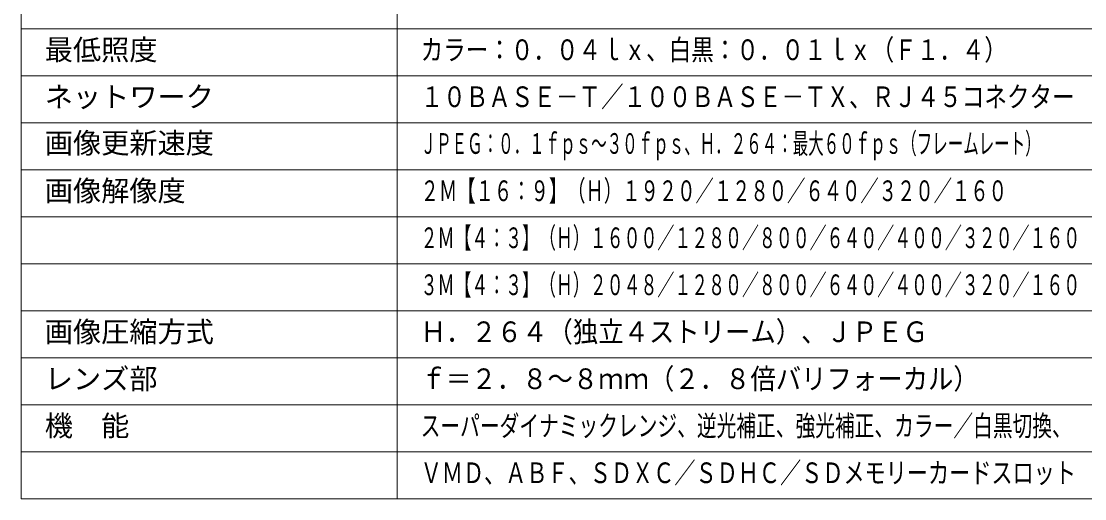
# Model space of a CAD drawing. Units: millimetres, scale not verified. Extents: x -63 to 108, y -57 to 175.
# Drawn here: x -63.1 to 50, y -56.5 to -5.7 of the extents above; entities that cross this region are included whole.
import ezdxf
from ezdxf.enums import TextEntityAlignment as Align

# ---------------------------------------------------------------- set-up
doc = ezdxf.new("R2010")
doc.units = ezdxf.units.MM
doc.header["$LTSCALE"] = 0.125
doc.layers.add('0-1_MOJI1', color=7, linetype='Continuous')
doc.layers.add('0-2_WAKU', color=1, linetype='Continuous', lineweight=18)
doc.styles.add('ＭＳ ゴシック', font='')
doc.styles.get('ＭＳ ゴシック').set_extended_font_data('MS Gothic')

msp = doc.modelspace()

# ---------------------------------------------------------------- linework, layer by layer
at = {"layer": '0-2_WAKU', "color": 4}
for p, q in [((-63.1472, 3.4954), (-63.1472, -56.5046)), ((-23.1472, 3.4954), (-23.1472, -56.5046)), ((61.8528, -56.5046), (-63.1472, -56.5046))]:
    msp.add_line(p, q, dxfattribs=at)
at = {"layer": '0-2_WAKU'}
for p, q in [((-63.1472, -6.5046), (61.8528, -6.5046)), ((-63.1472, -11.5046), (61.8528, -11.5046)), ((-63.1472, -16.5046), (61.8528, -16.5046)), ((-63.1472, -21.5046), (61.8528, -21.5046)), ((-63.1472, -26.5046), (61.8528, -26.5046)), ((-63.1472, -31.5046), (61.8528, -31.5046)), ((61.8528, -36.5046), (-63.1472, -36.5046)), ((61.8528, -41.5046), (-63.1472, -41.5046)), ((61.8528, -46.5046), (-63.1472, -46.5046)), ((61.8528, -51.5046), (-63.1472, -51.5046))]:
    msp.add_line(p, q, dxfattribs=at)

# ---------------------------------------------------------------- texts
at = {"layer": '0-1_MOJI1', "style": 'ＭＳ ゴシック'}
for s, p in [('最低照度', (-60.6472, -10.5046)), ('ネットワーク', (-60.6472, -15.5046)), ('画像更新速度', (-60.6472, -20.4301)), ('画像解像度', (-60.6472, -25.5046)), ('画像圧縮方式', (-60.6472, -40.5046)), ('レンズ部', (-60.6472, -45.5046)), ('機\u3000能', (-60.6472, -50.5046))]:
    msp.add_text(s, height=2.199, dxfattribs=at).set_placement(p, align=Align.BOTTOM_LEFT)
for s, width, p in [('カラー：０．０４ｌｘ、白黒：０．０１ｌｘ（Ｆ１．４）', 0.8, (-20.6472, -10.5046)), ('１０ＢＡＳＥ－Ｔ／１００ＢＡＳＥ－ＴＸ、ＲＪ４５コネクター', 0.8, (-20.6472, -15.5046)), ('ＪＰＥＧ：０．１ｆｐｓ～３０ｆｐｓ、Ｈ．２６４：最大６０ｆｐｓ（フレームレート）', 0.55, (-20.6472, -20.4779)), ('２Ｍ【１６：９】（Ｈ）１９２０／１２８０／６４０／３２０／１６０', 0.65, (-20.6472, -25.5046)), ('２Ｍ【４：３】（Ｈ）１６００／１２８０／８００／６４０／４００／３２０／１６０', 0.6, (-20.6472, -30.5046)), ('３Ｍ【４：３】（Ｈ）２０４８／１２８０／８００／６４０／４００／３２０／１６０', 0.6, (-20.6472, -35.5046)), ('Ｈ．２６４（独立４ストリーム）、ＪＰＥＧ', 0.9, (-20.6472, -40.5046)), ('ｆ＝２．８～８ｍｍ（２．８倍バリフォーカル）', 0.9, (-20.6472, -45.5046)), ('スーパーダイナミックレンジ、逆光補正、強光補正、カラー／白黒切換、', 0.7, (-20.6472, -50.5046)), ('ＶＭＤ、ＡＢＦ、ＳＤＸＣ／ＳＤＨＣ／ＳＤメモリーカードスロット', 0.75, (-20.6472, -55.5046))]:
    msp.add_text(s, height=2.199, dxfattribs=dict(at, width=width)).set_placement(p, align=Align.BOTTOM_LEFT)

doc.saveas('drawing.dxf')
